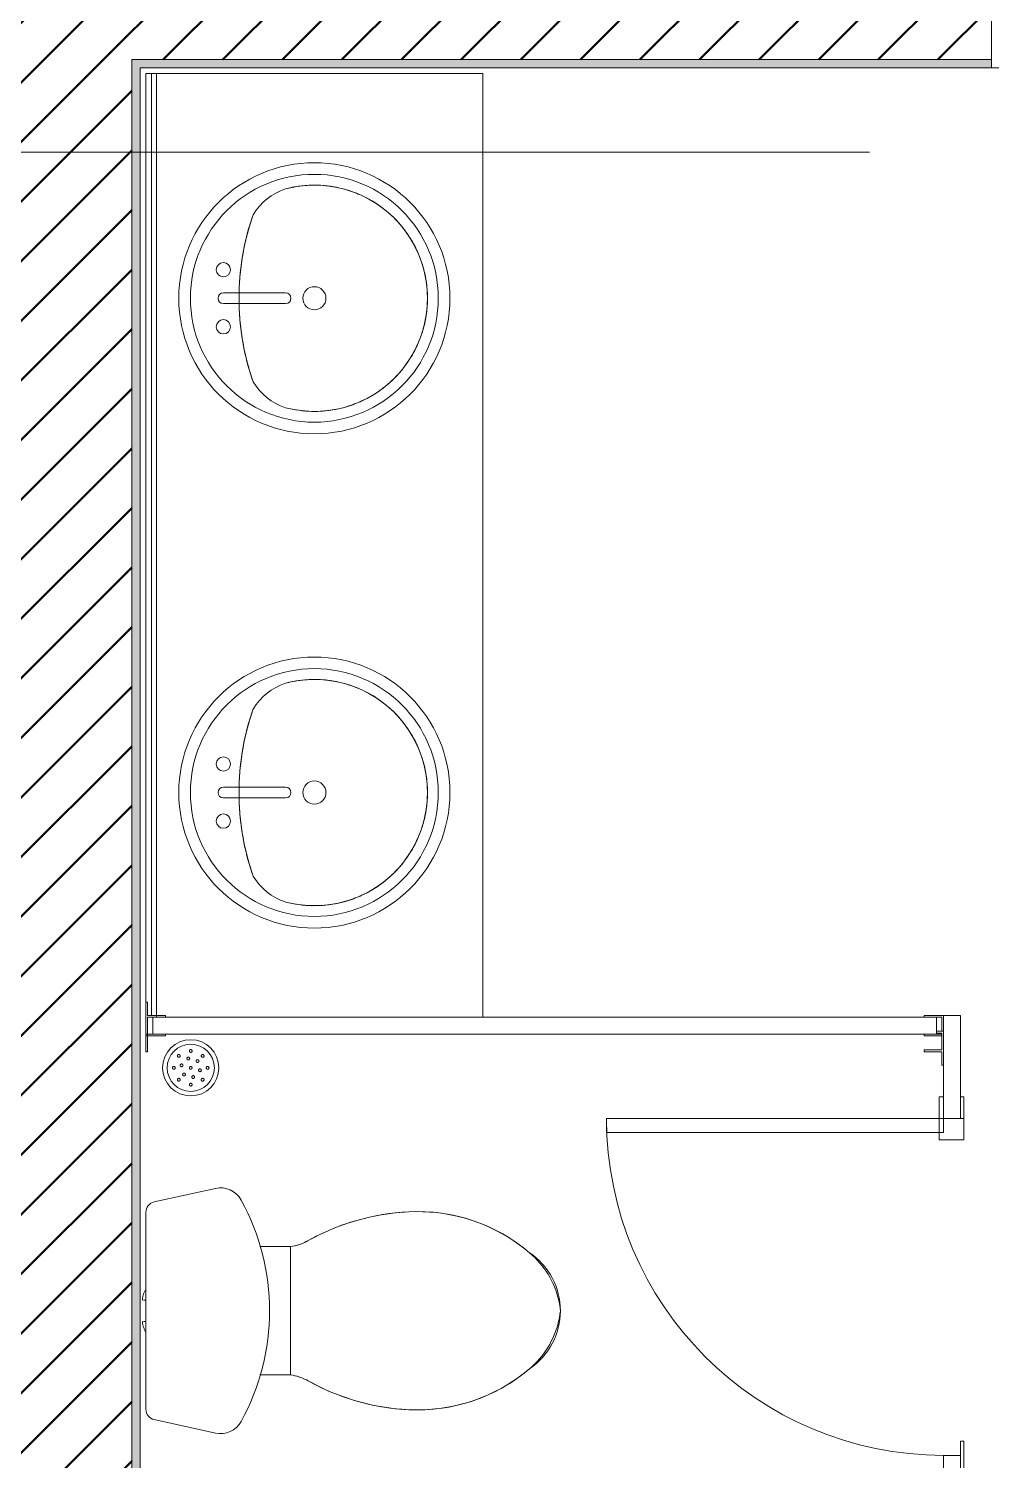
# Model space of a CAD drawing. Header units: millimetres. Extents: x -76261 to 649593, y -304265 to 60256.
# Drawn here: x 29206 to 30920, y -2329 to 220 of the extents above; entities that cross this region are included whole.
import ezdxf

# ---------------------------------------------------------------- set-up
doc = ezdxf.new("R2010")
doc.units = ezdxf.units.MM
doc.header["$LTSCALE"] = 2000
doc.header["$MEASUREMENT"] = 0
doc.linetypes.add('Centre', pattern=[6.9, 4, -0.7, 1.5, -0.7])
doc.layers.get('0').update_dxf_attribs({"linetype": 'CONTINUOUS'})
for name, color, linetype, lineweight in [('A-DOOR', 8, 'CONTINUOUS', 15), ('A-FLOR', 8, 'CONTINUOUS', 15), ('A-GENM', 8, 'CONTINUOUS', 15), ('A-WALL', 8, 'CONTINUOUS', 15), ('A-WALL-PATT', 8, 'CONTINUOUS', 50), ('P-SANR-FIXT', 8, 'CONTINUOUS', 15), ('Q-CASE', 8, 'CONTINUOUS', 15), ('Q-SPCQ', 8, 'CONTINUOUS', 15), ('S-GRID', 14, 'CONTINUOUS', 15)]:
    doc.layers.add(name, color=color, linetype=linetype, lineweight=lineweight)
pattern_1 = [(45, (87192.53, 42001.635), (-53.03301, 53.03301), [])]

# ---------------------------------------------------------------- blocks, each defined once
blk = doc.blocks.new('PD-WC - WC-10350256-1st  FLOOR PLAN')
at = {"layer": 'A-DOOR'}
for p, q in [((-390, 125), (-450, 125)), ((-450, 125), (-450, -125)), ((-390, -80), (-390, 125)), ((450, 125), (390, 125)), ((390, 125), (390, -80)), ((450, -125), (450, 125)), ((-405, -125), (-405, -80)), ((-405, -80), (-390, -80)), ((390, -80), (405, -80)), ((405, -80), (405, -125)), ((-450, -125), (-405, -125)), ((405, -125), (355, -125)), ((405, -125), (450, -125))]:
    blk.add_line(p, q, dxfattribs=at)
at = {"layer": 'A-GENM'}
for p, q in [((365, -125), (405, -125)), ((365, -125), (365, -935)), ((405, -125), (405, -935))]:
    blk.add_line(p, q, dxfattribs=at)
blk.add_arc((405, -125), 810, 180, 270, dxfattribs=at)
blk = doc.blocks.new('Counter Top w Sinks-AD - 600mm x 2400mm Long-10674331-1st  FLOOR PLAN')
at = {"layer": 'Q-CASE'}
for p, q in [((436.1, 605), (-1243.9, 605)), ((-1243.9, 605), (-1243.9, 24)), ((436.1, 24), (-1243.9, 24)), ((432.9, 24), (-1243.9, 24)), ((-1243.9, 24), (-1243.9, 15)), ((-1243.9, 15), (-1243.9, 5)), ((432.9, 15), (-1243.9, 15)), ((-1243.9, 5), (436.1, 5)), ((-1243.9, 5), (409, 5))]:
    blk.add_line(p, q, dxfattribs=at)
blk = doc.blocks.new('Sink - Vanity - Round - Basin-3333014-1st  FLOOR PLAN')
at = {"layer": 'P-SANR-FIXT'}
for p, q in [((87.1, 247.1), (87.1, 136.3)), ((106.2, 247.1), (106.2, 136.3))]:
    blk.add_line(p, q, dxfattribs=at)
for centre, radius, start, end in [((96.7, 85.2), 241.3, 360, 180), ((96.7, 85.2), 241.3, 90, 270), ((96.7, 85.2), 241.3, 270, 90), ((96.7, 85.2), 220.6, 90, 270), ((96.7, 85.2), 220.6, 270, 90), ((45.9, 247.1), 12.7, 360, 180), ((96.7, 247.1), 9.52, 360, 180), ((147.5, 247.1), 12.7, 360, 180), ((45.9, 247.1), 12.7, 180, 360), ((147.5, 247.1), 12.7, 180, 0), ((96.7, -233), 452.3, 90, 109.2086), ((96.7, -233), 452.3, 91.2067, 109.2086), ((96.7, -233), 452.3, 102.0955, 109.2086), ((96.7, -233), 452.3, 94.941, 99.8168), ((96.7, -233), 452.3, 87.6965, 92.3035), ((96.7, -233), 452.3, 70.7914, 90), ((96.7, -233), 452.3, 70.7914, 88.7933), ((96.7, -233), 452.3, 80.1832, 85.059), ((96.7, -233), 452.3, 70.7914, 77.9045), ((1.4, 104.3), 104.5, 120.7927, 162.1904), ((1.4, 104.3), 104.5, 120.7927, 162.1904), ((191.9, 104.3), 104.5, 17.8096, 59.2073), ((191.9, 104.3), 104.5, 17.8096, 59.2073), ((96.7, 85.2), 201.4, 165.3071, 14.6929), ((96.7, 85.2), 201.4, 165.3071, 270), ((96.7, 85.2), 201.4, 165.3071, 178.8413), ((96.7, 136.3), 9.52, 180, 360), ((96.7, 85.2), 201.4, 270, 14.6929), ((96.7, 85.2), 201.4, 1.1587, 14.6929), ((96.7, 85.2), 20.6, 360, 180), ((96.7, 85.2), 241.3, 180, 360), ((96.7, 85.2), 20.6, 180, 360), ((96.7, 85.2), 201.4, 183.3402, 192.3785), ((96.7, 85.2), 201.4, 347.6215, 356.6598), ((96.7, 85.2), 201.4, 197.7666, 205.9191), ((96.7, 85.2), 201.4, 334.0809, 342.2334), ((96.7, 85.2), 201.4, 211.6777, 219.4638), ((96.7, 85.2), 201.4, 320.5362, 328.3223), ((96.7, 85.2), 201.4, 225.4168, 233.0136), ((96.7, 85.2), 201.4, 306.9864, 314.5832), ((96.7, 85.2), 201.4, 239.0777, 246.5698), ((96.7, 85.2), 201.4, 293.4302, 300.9223), ((96.7, 85.2), 201.4, 252.6962, 260.1345), ((96.7, 85.2), 201.4, 266.2892, 273.7108), ((96.7, 85.2), 201.4, 279.8655, 287.3038)]:
    blk.add_arc(centre, radius, start, end, dxfattribs=at)
blk = doc.blocks.new('Sink - Vanity - Round - Basin-V7-1st  FLOOR PLAN')
at = {"layer": 'P-SANR-FIXT'}
for p, q in [((87.1, 247.1), (87.1, 136.3)), ((106.2, 247.1), (106.2, 136.3))]:
    blk.add_line(p, q, dxfattribs=at)
for centre, radius, start, end in [((96.7, 85.2), 241.3, 360, 180), ((96.7, 85.2), 241.3, 90, 270), ((96.7, 85.2), 241.3, 270, 90), ((96.7, 85.2), 220.6, 90, 270), ((96.7, 85.2), 220.6, 270, 90), ((45.9, 247.1), 12.7, 360, 180), ((96.7, 247.1), 9.52, 360, 180), ((147.5, 247.1), 12.7, 360, 180), ((45.9, 247.1), 12.7, 180, 360), ((147.5, 247.1), 12.7, 180, 0), ((96.7, -233), 452.3, 90, 109.2086), ((96.7, -233), 452.3, 91.2067, 109.2086), ((96.7, -233), 452.3, 102.0955, 109.2086), ((96.7, -233), 452.3, 94.941, 99.8168), ((96.7, -233), 452.3, 87.6965, 92.3035), ((96.7, -233), 452.3, 70.7914, 90), ((96.7, -233), 452.3, 70.7914, 88.7933), ((96.7, -233), 452.3, 80.1832, 85.059), ((96.7, -233), 452.3, 70.7914, 77.9045), ((1.4, 104.3), 104.5, 120.7927, 162.1904), ((1.4, 104.3), 104.5, 120.7927, 162.1904), ((191.9, 104.3), 104.5, 17.8096, 59.2073), ((191.9, 104.3), 104.5, 17.8096, 59.2073), ((96.7, 85.2), 201.4, 165.3071, 14.6929), ((96.7, 85.2), 201.4, 165.3071, 270), ((96.7, 85.2), 201.4, 165.3071, 178.8413), ((96.7, 136.3), 9.52, 180, 360), ((96.7, 85.2), 201.4, 270, 14.6929), ((96.7, 85.2), 201.4, 1.1587, 14.6929), ((96.7, 85.2), 20.6, 360, 180), ((96.7, 85.2), 241.3, 180, 360), ((96.7, 85.2), 20.6, 180, 360), ((96.7, 85.2), 201.4, 183.3402, 192.3785), ((96.7, 85.2), 201.4, 347.6215, 356.6598), ((96.7, 85.2), 201.4, 197.7666, 205.9191), ((96.7, 85.2), 201.4, 334.0809, 342.2334), ((96.7, 85.2), 201.4, 211.6777, 219.4638), ((96.7, 85.2), 201.4, 320.5362, 328.3223), ((96.7, 85.2), 201.4, 225.4168, 233.0136), ((96.7, 85.2), 201.4, 306.9864, 314.5832), ((96.7, 85.2), 201.4, 239.0777, 246.5698), ((96.7, 85.2), 201.4, 293.4302, 300.9223), ((96.7, 85.2), 201.4, 252.6962, 260.1345), ((96.7, 85.2), 201.4, 266.2892, 273.7108), ((96.7, 85.2), 201.4, 279.9902, 287.3038)]:
    blk.add_arc(centre, radius, start, end, dxfattribs=at)
blk = doc.blocks.new('Toilet-Partition_AmericanSanitary_Floor-Stile - BUONG WC 1050-10674429-1st  FLOOR PLAN')
at = {"layer": 'Q-SPCQ'}
for p, q in [((202.7, -679.7), (142.3, -679.7)), ((142.3, -679.7), (142.3, -682.8)), ((142.3, -682.8), (166.3, -682.8)), ((166.3, -682.8), (166.3, -714.5)), ((199.5, -679.7), (169.5, -679.7)), ((169.5, -692.4), (169.5, -682.9)), ((169.5, -682.9), (199.5, -682.9)), ((231.2, -679.7), (199.5, -679.7)), ((199.5, -679.7), (199.5, -682.9)), ((199.5, -682.9), (231.2, -682.9)), ((199.5, -682.9), (199.5, -692.4)), ((202.7, -714.5), (202.7, -679.7)), ((231.2, -682.9), (231.2, -679.7)), ((1122.7, -679.7), (1122.7, -682.9)), ((1154.5, -679.7), (1122.7, -679.7)), ((1122.7, -682.9), (1154.5, -682.9)), ((1211.6, -679.7), (1151.3, -679.7)), ((1151.3, -679.7), (1151.3, -714.5)), ((1154.5, -682.9), (1154.5, -679.7)), ((1154.5, -682.9), (1184.5, -682.9)), ((1154.5, -692.4), (1154.5, -682.9)), ((1184.5, -682.9), (1184.5, -692.4)), ((1187.7, -714.5), (1187.7, -682.8)), ((1187.7, -682.8), (1211.6, -682.8)), ((1211.6, -682.8), (1211.6, -679.7)), ((199.5, -692.4), (169.5, -692.4)), ((169.5, -692.4), (169.5, -2087)), ((199.5, -2087), (199.5, -692.4)), ((1184.5, -692.4), (1154.5, -692.4)), ((1154.5, -692.4), (1154.5, -2087)), ((1184.5, -2087), (1184.5, -692.4)), ((166.3, -714.5), (169.5, -714.5)), ((199.5, -714.5), (202.7, -714.5)), ((1151.3, -714.5), (1154.5, -714.5)), ((1184.5, -714.5), (1187.7, -714.5)), ((979.1, -1499.7), (979.1, -2099.7)), ((1004.5, -1499.7), (979.1, -1499.7)), ((1004.5, -2099.7), (1004.5, -1499.7)), ((169.5, -2064.9), (166.3, -2064.9)), ((166.3, -2064.9), (166.3, -2099.7)), ((169.5, -2096.5), (169.5, -2087)), ((169.5, -2087), (199.5, -2087)), ((202.7, -2064.9), (199.5, -2064.9)), ((199.5, -2087), (199.5, -2096.5)), ((202.7, -2096.6), (202.7, -2064.9)), ((1126.4, -2064.9), (1123.2, -2064.9)), ((1123.2, -2064.9), (1123.2, -2096.6)), ((1126.4, -2096.5), (1126.4, -2064.9)), ((1154.5, -2064.9), (1151.3, -2064.9)), ((1151.3, -2064.9), (1151.3, -2096.5)), ((1154.5, -2096.5), (1154.5, -2087)), ((1154.5, -2087), (1184.5, -2087)), ((1156.4, -2087), (1156.4, -2096.5)), ((1159.6, -2099.7), (1159.6, -2087)), ((1187.7, -2064.9), (1184.5, -2064.9)), ((1184.5, -2087), (1184.5, -2096.5)), ((1187.7, -2099.7), (1187.7, -2064.9)), ((404.5, -2099.7), (166.3, -2099.7)), ((166.3, -2099.7), (166.3, -2129.7)), ((199.5, -2096.5), (169.5, -2096.5)), ((226.6, -2096.6), (202.7, -2096.6)), ((226.6, -2099.7), (226.6, -2096.6)), ((404.5, -2129.7), (404.5, -2099.7)), ((966.4, -2091.6), (1004.5, -2091.6)), ((966.4, -2136), (966.4, -2091.6)), ((979.1, -2099.7), (1004.5, -2099.7)), ((1004.5, -2091.6), (1042.6, -2091.6)), ((1004.5, -2099.7), (1004.5, -2091.6)), ((1187.7, -2099.7), (1004.5, -2099.7)), ((1004.5, -2099.7), (1004.5, -2129.7)), ((1042.6, -2091.6), (1042.6, -2099.7)), ((1123.2, -2096.6), (1099.3, -2096.6)), ((1099.3, -2096.6), (1099.3, -2099.7)), ((1156.4, -2096.5), (1126.4, -2096.5)), ((1184.5, -2096.5), (1159.6, -2096.5)), ((1187.7, -2129.7), (1187.7, -2099.7)), ((166.3, -2129.7), (404.5, -2129.7)), ((366.4, -2129.7), (366.4, -2136)), ((429.9, -2136), (366.4, -2136)), ((404.5, -2129.7), (429.9, -2129.7)), ((429.9, -2136), (429.9, -2129.7)), ((1004.5, -2136), (966.4, -2136)), ((1004.5, -2129.7), (1187.7, -2129.7)), ((1004.5, -2136), (1004.5, -2129.7)), ((1042.6, -2136), (1004.5, -2136)), ((1042.6, -2129.7), (1042.6, -2136))]:
    blk.add_line(p, q, dxfattribs=at)
blk.add_arc((1004.5, -2099.7), 600, 90, 180, dxfattribs=at)
blk = doc.blocks.new('1CAE855D - 1CAE855D-8040914-1st  FLOOR PLAN')
at = {"layer": 'P-SANR-FIXT'}
for p, q in [((-193.8, -45.3), (-217.8, -154.2)), ((0, -30.3), (-175.2, -30.3)), ((-19.1, -26.1), (-19.1, -29)), ((175.2, -30.3), (0, -30.3)), ((19, -26.1), (19, -29)), ((217.8, -154.2), (193.8, -45.3)), ((-114.3, -233.1), (-114.3, -288.1)), ((114.3, -288.1), (114.3, -233.1)), ((114.2, -287.6), (-114.2, -287.6))]:
    blk.add_line(p, q, dxfattribs=at)
at = {"layer": 'P-SANR-FIXT', "flags": 128}
for points in [[(-37.3, -30.2), (-36.2, -29.4), (-35.1, -28.8), (-34, -28.2), (-32.9, -27.6), (-31.7, -27.1), (-30.6, -26.6), (-29.4, -26.1), (-28.2, -25.7), (-26.9, -25.4), (-25.7, -25.1), (-24.4, -24.9), (-23.2, -24.7), (-21.9, -24.5), (-20.7, -24.5), (-19.4, -24.4), (-19.1, -24.4)], [(19, -24.4), (20.3, -24.4), (21.6, -24.5), (22.9, -24.6), (24.1, -24.8), (25.4, -25), (26.6, -25.3), (27.8, -25.6), (29, -26), (30.2, -26.4), (31.4, -26.9), (32.6, -27.4), (33.7, -28), (34.8, -28.6), (35.9, -29.3), (37, -30)], [(-124.9, -319.3), (-123.1, -316.1), (-121.6, -312.8), (-120.1, -309.5), (-118.8, -306.1), (-117.6, -302.6), (-116.6, -299.1), (-115.7, -295.6), (-114.9, -292), (-114.3, -288.4), (-114.3, -288.2)], [(114.3, -288.2), (114.9, -291.8), (115.6, -295.4), (116.5, -298.9), (117.5, -302.4), (118.7, -305.9), (120, -309.3), (121.5, -312.6), (123, -315.9), (124.8, -319.1), (124.9, -319.3)], [(-176.2, -498.4), (-175.1, -482.1), (-173.3, -465.8), (-170.8, -449.6), (-167.8, -433.6), (-164, -417.6), (-159.7, -401.8), (-154.7, -386.3), (-149.1, -370.9), (-142.9, -355.7), (-136, -340.9), (-128.6, -326.3), (-124.9, -319.3)], [(124.9, -319.3), (132.5, -333.8), (139.6, -348.5), (146.2, -363.5), (152.1, -378.8), (157.3, -394.3), (162, -410), (166, -425.9), (169.4, -441.9), (172.2, -458), (174.3, -474.2), (175.7, -490.5), (176.2, -498.4)], [(-103.3, -713.4), (-111.1, -703.8), (-118.5, -694), (-125.5, -683.8), (-132.1, -673.4), (-138.3, -662.7), (-144, -651.7), (-149.3, -640.6), (-154.2, -629.2), (-158.6, -617.7), (-162.5, -606), (-165.9, -594.1), (-168.9, -582.1), (-171.4, -570), (-173.4, -557.9), (-174.9, -545.6), (-176, -533.3), (-176.5, -521), (-176.6, -508.6), (-176.2, -498.4)], [(176.2, -498.4), (176.6, -510.8), (176.4, -523.1), (175.8, -535.4), (174.7, -547.7), (173.1, -560), (171, -572.1), (168.4, -584.2), (165.4, -596.2), (161.8, -608), (157.8, -619.7), (153.4, -631.2), (148.4, -642.5), (143.1, -653.6), (137.2, -664.5), (131, -675.2), (124.3, -685.6), (117.3, -695.7), (109.8, -705.5), (103.3, -713.4)], [(-2.4, -768), (-6.3, -767.5), (-12.5, -766.5), (-18.7, -765.1), (-24.8, -763.6), (-30.9, -761.8), (-36.9, -759.7), (-42.8, -757.4), (-48.6, -754.9), (-54.3, -752.1), (-59.9, -749.2), (-65.3, -746), (-70.7, -742.5), (-75.9, -738.9), (-80.9, -735.1), (-85.8, -731.1), (-90.5, -726.8), (-95, -722.4), (-99.4, -717.8), (-103.3, -713.4)], [(103.3, -713.4), (99.1, -718.2), (94.7, -722.7), (90.2, -727.1), (85.5, -731.3), (80.6, -735.4), (75.5, -739.2), (70.3, -742.8), (65, -746.2), (59.5, -749.4), (53.9, -752.3), (48.2, -755.1), (42.4, -757.6), (36.5, -759.9), (30.5, -761.9), (24.4, -763.7), (18.3, -765.2), (12.1, -766.5), (5.9, -767.6), (2.3, -768)]]:
    blk.add_lwpolyline(points, dxfattribs=at)
at = {"layer": 'P-SANR-FIXT'}
for centre, radius, start, end in [((-175.2, -49.4), 19, 90, 167.557), ((175.2, -49.4), 19, 12.443, 90), ((-176.8, -163.3), 42, 167.557, 241.2115), ((176.8, -163.3), 42, 298.7885, 12.443), ((0, 158.5), 409.2, 241.2115, 298.7885), ((-204.5, -274.9), 91.3, 330.8422, 351.9637), ((204.5, -274.9), 91.3, 188.0363, 209.1578), ((232.5, -518.7), 409.2, 150.8422, 177.1578), ((-232.5, -518.7), 409.2, 2.8422, 29.1578), ((132.1, -513.7), 308.7, 177.1578, 220.3052), ((-132.1, -513.7), 308.7, 319.6948, 2.8422), ((0, -643.7), 124.6, 214, 326)]:
    blk.add_arc(centre, radius, start, end, dxfattribs=at)
blk = doc.blocks.new('floor_trap_floor_base_12973 - floor_trap_floor_base_12973-V18-1st  FLOOR PLAN')
at = {"layer": 'A-GENM'}
for radius, start, end in [(50, 360, 180), (42, 0, 180), (50, 180, 360), (42, 180, 0), (2.5, 0, 180), (2.5, 30, 180), (2.5, 180, 0), (2.5, 210, 0), (2.5, 0, 15), (2.5, 180, 195)]:
    blk.add_arc((0, 0), radius, start, end, dxfattribs=at)
for points, knots in [([(2.5, 30), (2.5, 30.3), (2.4, 30.7), (2.2, 31.2), (2, 31.5), (1.8, 31.7), (1.7, 31.9), (1.4, 32.1), (0.9, 32.4), (0, 32.6), (-0.8, 32.4), (-1.4, 32.1), (-1.8, 31.7), (-2.1, 31.4), (-2.4, 30.8), (-2.5, 30.3), (-2.5, 30)], [0, 0, 0, 0, 0.125, 0.1875, 0.21875, 0.25, 0.28125, 0.3125, 0.375, 0.5, 0.625, 0.6875, 0.75, 0.8125, 0.875, 1, 1, 1, 1]), ([(-2.5, 30), (-2.5, 29.7), (-2.4, 29.3), (-2.2, 28.9), (-2.1, 28.6), (-2, 28.4), (-1.8, 28.3), (-1.7, 28.1), (-1.5, 28), (-1.3, 27.9), (-1.1, 27.8), (-0.8, 27.6), (-0.5, 27.5), (0, 27.5), (0.5, 27.5), (0.9, 27.7), (1.2, 27.8), (1.5, 28), (1.7, 28.1), (1.8, 28.3), (2, 28.4), (2.1, 28.6), (2.2, 28.9), (2.4, 29.3), (2.5, 29.7), (2.5, 30)], [0, 0, 0, 0, 0.111111, 0.166667, 0.194444, 0.222222, 0.25, 0.277778, 0.305556, 0.333333, 0.361111, 0.388889, 0.444444, 0.5, 0.555556, 0.611111, 0.666667, 0.694444, 0.722222, 0.75, 0.777778, 0.805556, 0.833333, 0.888889, 1, 1, 1, 1]), ([(2.5, 30), (2.5, 29.7), (2.4, 29.3), (2.2, 28.9), (2.1, 28.6), (2, 28.4), (1.8, 28.3), (1.7, 28.1), (1.5, 28), (1.3, 27.9), (1.1, 27.8), (0.8, 27.6), (0.5, 27.5), (0, 27.5), (-0.5, 27.5), (-0.9, 27.7), (-1.2, 27.8), (-1.5, 28), (-1.7, 28.1), (-1.8, 28.3), (-2, 28.4), (-2.1, 28.6), (-2.2, 28.9), (-2.4, 29.3), (-2.5, 29.7), (-2.5, 30)], [0, 0, 0, 0, 0.111111, 0.166667, 0.194444, 0.222222, 0.25, 0.277778, 0.305556, 0.333333, 0.361111, 0.388889, 0.444444, 0.5, 0.555556, 0.611111, 0.666667, 0.694444, 0.722222, 0.75, 0.777778, 0.805556, 0.833333, 0.888889, 1, 1, 1, 1]), ([(-32.5, 0), (-32.5, -0.2), (-32.5, -0.6), (-32.3, -1.1), (-32.1, -1.4), (-31.9, -1.6), (-31.7, -1.8), (-31.5, -2), (-31.2, -2.2), (-31, -2.3), (-30.6, -2.4), (-30.3, -2.5), (-30, -2.5)], [0, 0, 0, 0, 0.142857, 0.285714, 0.357143, 0.428571, 0.5, 0.571429, 0.678571, 0.732143, 0.785714, 1, 1, 1, 1]), ([(-27.5, 0), (-27.5, 0.2), (-27.5, 0.6), (-27.8, 1.1), (-28, 1.5), (-28.3, 1.8), (-28.5, 2), (-28.8, 2.2), (-29, 2.3), (-29.4, 2.4), (-29.7, 2.5), (-30, 2.5)], [0, 0, 0, 0, 0.142857, 0.285714, 0.428571, 0.5, 0.571429, 0.678571, 0.732143, 0.785714, 1, 1, 1, 1]), ([(-19.4, 23), (-19.7, 23.2), (-20, 23.5), (-20.5, 23.6), (-20.9, 23.7), (-21.1, 23.7), (-21.3, 23.7), (-21.7, 23.7), (-22.3, 23.5), (-23, 23.1), (-23.5, 22.3), (-23.7, 21.7), (-23.7, 21.2), (-23.7, 20.7), (-23.5, 20.1), (-23.2, 19.7), (-23, 19.4)], [0, 0, 0, 0, 0.125, 0.1875, 0.21875, 0.25, 0.28125, 0.3125, 0.375, 0.5, 0.625, 0.6875, 0.75, 0.8125, 0.875, 1, 1, 1, 1]), ([(-23, 19.4), (-22.8, 19.3), (-22.4, 19), (-22, 18.8), (-21.7, 18.8), (-21.5, 18.7), (-21.3, 18.7), (-21.1, 18.7), (-20.8, 18.7), (-20.6, 18.8), (-20.4, 18.8), (-20.1, 19), (-19.8, 19.1), (-19.4, 19.4), (-19.1, 19.8), (-18.9, 20.2), (-18.8, 20.6), (-18.7, 20.8), (-18.7, 21.1), (-18.7, 21.3), (-18.7, 21.5), (-18.8, 21.7), (-18.8, 22), (-19, 22.4), (-19.3, 22.8), (-19.4, 23)], [0, 0, 0, 0, 0.111111, 0.166667, 0.194444, 0.222222, 0.25, 0.277778, 0.305556, 0.333333, 0.361111, 0.388889, 0.444444, 0.5, 0.555556, 0.611111, 0.666667, 0.694444, 0.722222, 0.75, 0.777778, 0.805556, 0.833333, 0.888889, 1, 1, 1, 1]), ([(-19.4, 23), (-19.3, 22.8), (-19, 22.4), (-18.8, 22), (-18.8, 21.7), (-18.7, 21.5), (-18.7, 21.3), (-18.7, 21.1), (-18.7, 20.8), (-18.8, 20.6), (-18.8, 20.4), (-19, 20.1), (-19.1, 19.8), (-19.4, 19.4), (-19.8, 19.1), (-20.2, 18.9), (-20.6, 18.8), (-20.8, 18.7), (-21.1, 18.7), (-21.3, 18.7), (-21.4, 18.7), (-21.5, 18.7)], [0, 0, 0, 0, 0.1111111, 0.1666667, 0.1944444, 0.2222222, 0.25, 0.2777778, 0.3055556, 0.3333333, 0.3611111, 0.3888889, 0.4444444, 0.5, 0.5555556, 0.6111111, 0.6666667, 0.6944444, 0.7222222, 0.75, 0.7777778, 0.7777778, 0.7777778, 0.7777778]), ([(-17.6, 6.6), (-17.9, 6.4), (-18.3, 6.1), (-18.6, 5.5), (-18.8, 5), (-18.9, 4.5), (-18.9, 4), (-18.8, 3.6), (-18.6, 3.3), (-18.5, 3.1), (-18.4, 2.9), (-18.2, 2.7), (-17.9, 2.4), (-17.5, 2.1), (-17, 2), (-16.5, 1.9), (-15.9, 1.9), (-15.4, 2.1), (-15.1, 2.2)], [0, 0, 0, 0, 0.125, 0.1875, 0.25, 0.3125, 0.375, 0.4375, 0.46875, 0.5, 0.53125, 0.5625, 0.625, 0.6875, 0.75, 0.8125, 0.875, 1, 1, 1, 1]), ([(-15.1, 2.2), (-14.9, 2.4), (-14.4, 2.8), (-14, 3.5), (-13.8, 4.4), (-14, 5.2), (-14.2, 5.7), (-14.5, 6), (-14.8, 6.3), (-15.2, 6.6), (-15.5, 6.8), (-16, 6.9), (-16.4, 6.9), (-17, 6.8), (-17.4, 6.7), (-17.6, 6.6)], [0, 0, 0, 0, 0.111111, 0.222222, 0.333333, 0.444444, 0.5, 0.555556, 0.611111, 0.666667, 0.722222, 0.777778, 0.833333, 0.888889, 1, 1, 1, 1]), ([(-15.1, 2.2), (-15.4, 2.1), (-15.9, 1.9), (-16.5, 1.9), (-16.9, 1.9), (-17, 2)], [0, 0, 0, 0, 0.125, 0.1875, 0.2499158, 0.2499158, 0.2499158, 0.2499158]), ([(-14.5, 6), (-14.4, 5.9), (-14.2, 5.7), (-14, 5.2), (-13.8, 4.4), (-14, 3.5), (-14.4, 2.8), (-14.9, 2.4), (-15.1, 2.2)], [0.4444444, 0.4444444, 0.4444444, 0.4444444, 0.5, 0.5555556, 0.6666667, 0.7777778, 0.8888889, 1, 1, 1, 1]), ([(-3.1, 18.5), (-3.4, 18.7), (-3.9, 18.9), (-4.5, 18.9), (-5, 18.8), (-5.5, 18.6), (-5.9, 18.4), (-6.2, 18.1), (-6.4, 17.8), (-6.6, 17.6), (-6.7, 17.4), (-6.8, 17.1), (-6.9, 16.7), (-6.9, 16.2), (-6.8, 15.7), (-6.6, 15.3), (-6.3, 14.7), (-5.9, 14.4), (-5.6, 14.2)], [0, 0, 0, 0, 0.125, 0.1875, 0.25, 0.3125, 0.375, 0.4375, 0.46875, 0.5, 0.53125, 0.5625, 0.625, 0.6875, 0.75, 0.8125, 0.875, 1, 1, 1, 1]), ([(-5.6, 14.2), (-5.9, 14.4), (-6.3, 14.7), (-6.6, 15.3), (-6.8, 15.6), (-6.8, 15.7)], [0, 0, 0, 0, 0.125, 0.1875, 0.25, 0.25, 0.25, 0.25]), ([(-5.6, 14.2), (-5.4, 14.1), (-4.8, 13.9), (-3.9, 13.9), (-3.1, 14.2), (-2.5, 14.7), (-2.2, 15.2), (-2, 15.6), (-1.9, 16), (-1.9, 16.4), (-1.9, 16.8), (-2, 17.3), (-2.2, 17.6), (-2.5, 18.1), (-2.9, 18.4), (-3.1, 18.5)], [0, 0, 0, 0, 0.111111, 0.222222, 0.333333, 0.444444, 0.5, 0.555556, 0.611111, 0.666667, 0.722222, 0.777778, 0.833333, 0.888889, 1, 1, 1, 1]), ([(-3.1, 18.5), (-2.9, 18.4), (-2.5, 18.1), (-2.2, 17.6), (-2, 17.3), (-1.9, 16.8), (-1.9, 16.4), (-1.9, 16), (-2, 15.6), (-2.2, 15.2), (-2.5, 14.7), (-3.1, 14.2), (-3.9, 13.9), (-4.8, 13.9), (-5.4, 14.1), (-5.6, 14.2)], [0, 0, 0, 0, 0.111111, 0.166667, 0.222222, 0.277778, 0.333333, 0.388889, 0.444444, 0.5, 0.555556, 0.666667, 0.777778, 0.888889, 1, 1, 1, 1]), ([(14.5, 12), (14.5, 12.3), (14.4, 12.8), (14.1, 13.4), (13.8, 13.8), (13.4, 14.1), (12.9, 14.3), (12.5, 14.4), (12.2, 14.5), (12, 14.5), (11.7, 14.5), (11.4, 14.4), (11, 14.3), (10.6, 14.1), (10.2, 13.8), (9.9, 13.4), (9.6, 12.8), (9.5, 12.3), (9.5, 12)], [0, 0, 0, 0, 0.125, 0.1875, 0.25, 0.3125, 0.375, 0.4375, 0.46875, 0.5, 0.53125, 0.5625, 0.625, 0.6875, 0.75, 0.8125, 0.875, 1, 1, 1, 1]), ([(9.5, 12), (9.5, 12.3), (9.6, 12.8), (9.9, 13.4), (10.1, 13.6), (10.2, 13.7)], [0, 0, 0, 0, 0.125, 0.1875, 0.2499337, 0.2499337, 0.2499337, 0.2499337]), ([(9.5, 12), (9.5, 11.7), (9.6, 11.1), (10, 10.3), (10.7, 9.8), (11.4, 9.5), (12, 9.5), (12.5, 9.5), (12.9, 9.6), (13.3, 9.8), (13.6, 10.1), (13.9, 10.4), (14.2, 10.7), (14.4, 11.3), (14.5, 11.7), (14.5, 12)], [0, 0, 0, 0, 0.111111, 0.222222, 0.333333, 0.444444, 0.5, 0.555556, 0.611111, 0.666667, 0.722222, 0.777778, 0.833333, 0.888889, 1, 1, 1, 1]), ([(12.5, 9.5), (12.3, 9.5), (12, 9.5), (11.4, 9.5), (10.7, 9.8), (10, 10.3), (9.6, 11.1), (9.5, 11.7), (9.5, 12)], [0.4444444, 0.4444444, 0.4444444, 0.4444444, 0.5, 0.5555556, 0.6666667, 0.7777778, 0.8888889, 1, 1, 1, 1]), ([(10.2, 13.7), (10.3, 13.9), (10.6, 14.1), (11, 14.3), (11.4, 14.4), (11.7, 14.5), (11.9, 14.5), (12, 14.5)], [0.25, 0.25, 0.25, 0.25, 0.3125, 0.375, 0.4375, 0.46875, 0.499809, 0.499809, 0.499809, 0.499809]), ([(19.4, 23), (19.3, 22.8), (19, 22.4), (18.8, 22), (18.8, 21.7), (18.7, 21.5), (18.7, 21.3), (18.7, 21.1), (18.7, 20.8), (18.8, 20.6), (18.8, 20.4), (19, 20.1), (19.1, 19.8), (19.4, 19.4), (19.8, 19.1), (20.2, 18.9), (20.6, 18.8), (20.8, 18.7), (21.1, 18.7), (21.3, 18.7), (21.5, 18.7), (21.7, 18.8), (22, 18.8), (22.4, 19), (22.8, 19.3), (23, 19.4)], [0, 0, 0, 0, 0.111111, 0.166667, 0.194444, 0.222222, 0.25, 0.277778, 0.305556, 0.333333, 0.361111, 0.388889, 0.444444, 0.5, 0.555556, 0.611111, 0.666667, 0.694444, 0.722222, 0.75, 0.777778, 0.805556, 0.833333, 0.888889, 1, 1, 1, 1]), ([(21.5, 18.7), (21.4, 18.7), (21.3, 18.7), (21.1, 18.7), (20.8, 18.7), (20.6, 18.8), (20.4, 18.8), (20.1, 19), (19.8, 19.1), (19.4, 19.4), (19.1, 19.8), (18.9, 20.2), (18.8, 20.6), (18.7, 20.8), (18.7, 21.1), (18.7, 21.3), (18.7, 21.4), (18.7, 21.5)], [0.2222222, 0.2222222, 0.2222222, 0.2222222, 0.25, 0.2777778, 0.3055556, 0.3333333, 0.3611111, 0.3888889, 0.4444444, 0.5, 0.5555556, 0.6111111, 0.6666667, 0.6944444, 0.7222222, 0.75, 0.7777778, 0.7777778, 0.7777778, 0.7777778]), ([(23, 19.4), (23.2, 19.7), (23.5, 20), (23.6, 20.5), (23.7, 20.9), (23.7, 21.1), (23.7, 21.3), (23.7, 21.7), (23.5, 22.3), (23.1, 23), (22.3, 23.5), (21.7, 23.7), (21.2, 23.7), (20.7, 23.7), (20.1, 23.5), (19.7, 23.2), (19.4, 23)], [0, 0, 0, 0, 0.125, 0.1875, 0.21875, 0.25, 0.28125, 0.3125, 0.375, 0.5, 0.625, 0.6875, 0.75, 0.8125, 0.875, 1, 1, 1, 1]), ([(27.5, 0), (27.5, -0.2), (27.5, -0.6), (27.8, -1.1), (28, -1.5), (28.3, -1.8), (28.5, -2), (28.8, -2.2), (29, -2.3), (29.4, -2.4), (29.7, -2.5), (30, -2.5)], [0, 0, 0, 0, 0.142857, 0.285714, 0.428571, 0.5, 0.571429, 0.678571, 0.732143, 0.785714, 1, 1, 1, 1]), ([(32.5, 0), (32.5, 0.2), (32.5, 0.6), (32.3, 1.1), (32.1, 1.4), (31.9, 1.6), (31.7, 1.8), (31.5, 2), (31.2, 2.2), (31, 2.3), (30.6, 2.4), (30.3, 2.5), (30, 2.5)], [0, 0, 0, 0, 0.142857, 0.285714, 0.357143, 0.428571, 0.5, 0.571429, 0.678571, 0.732143, 0.785714, 1, 1, 1, 1]), ([(30.5, 2.4), (30.7, 2.4), (31, 2.3), (31.3, 2.2), (31.4, 2.1), (31.5, 2)], [0.1428571, 0.1428571, 0.1428571, 0.1428571, 0.2857143, 0.3571429, 0.4285714, 0.4285714, 0.4285714, 0.4285714]), ([(-30.5, -2.4), (-30.7, -2.4), (-31, -2.3), (-31.3, -2.2), (-31.4, -2.1), (-31.5, -2)], [0.1428571, 0.1428571, 0.1428571, 0.1428571, 0.2857143, 0.3571429, 0.4285714, 0.4285714, 0.4285714, 0.4285714]), ([(-23, -19.4), (-23.2, -19.7), (-23.5, -20), (-23.6, -20.5), (-23.7, -20.9), (-23.7, -21.1), (-23.7, -21.3), (-23.7, -21.7), (-23.5, -22.3), (-23.1, -23), (-22.3, -23.5), (-21.7, -23.7), (-21.2, -23.7), (-20.7, -23.7), (-20.1, -23.5), (-19.7, -23.2), (-19.4, -23)], [0, 0, 0, 0, 0.125, 0.1875, 0.21875, 0.25, 0.28125, 0.3125, 0.375, 0.5, 0.625, 0.6875, 0.75, 0.8125, 0.875, 1, 1, 1, 1]), ([(-19.4, -23), (-19.3, -22.8), (-19, -22.4), (-18.8, -22), (-18.8, -21.7), (-18.7, -21.5), (-18.7, -21.3), (-18.7, -21.1), (-18.7, -20.8), (-18.8, -20.6), (-18.8, -20.4), (-19, -20.1), (-19.1, -19.8), (-19.4, -19.4), (-19.8, -19.1), (-20.2, -18.9), (-20.6, -18.8), (-20.8, -18.7), (-21.1, -18.7), (-21.3, -18.7), (-21.5, -18.7), (-21.7, -18.8), (-22, -18.8), (-22.4, -19), (-22.8, -19.3), (-23, -19.4)], [0, 0, 0, 0, 0.111111, 0.166667, 0.194444, 0.222222, 0.25, 0.277778, 0.305556, 0.333333, 0.361111, 0.388889, 0.444444, 0.5, 0.555556, 0.611111, 0.666667, 0.694444, 0.722222, 0.75, 0.777778, 0.805556, 0.833333, 0.888889, 1, 1, 1, 1]), ([(-21.5, -18.7), (-21.4, -18.7), (-21.3, -18.7), (-21.1, -18.7), (-20.8, -18.7), (-20.6, -18.8), (-20.4, -18.8), (-20.1, -19), (-19.8, -19.1), (-19.4, -19.4), (-19.1, -19.8), (-18.9, -20.2), (-18.8, -20.6), (-18.7, -20.8), (-18.7, -21.1), (-18.7, -21.3), (-18.7, -21.4), (-18.7, -21.5)], [0.2222222, 0.2222222, 0.2222222, 0.2222222, 0.25, 0.2777778, 0.3055556, 0.3333333, 0.3611111, 0.3888889, 0.4444444, 0.5, 0.5555556, 0.6111111, 0.6666667, 0.6944444, 0.7222222, 0.75, 0.7777778, 0.7777778, 0.7777778, 0.7777778]), ([(-9.5, -12), (-9.5, -11.7), (-9.6, -11.1), (-10, -10.3), (-10.7, -9.8), (-11.4, -9.5), (-12, -9.5), (-12.5, -9.5), (-12.9, -9.6), (-13.3, -9.8), (-13.6, -10.1), (-13.9, -10.4), (-14.2, -10.7), (-14.4, -11.3), (-14.5, -11.7), (-14.5, -12)], [0, 0, 0, 0, 0.111111, 0.222222, 0.333333, 0.444444, 0.5, 0.555556, 0.611111, 0.666667, 0.722222, 0.777778, 0.833333, 0.888889, 1, 1, 1, 1]), ([(-14.5, -12), (-14.5, -12.3), (-14.4, -12.8), (-14.1, -13.4), (-13.8, -13.8), (-13.4, -14.1), (-12.9, -14.3), (-12.5, -14.4), (-12.2, -14.5), (-12, -14.5), (-11.7, -14.5), (-11.4, -14.4), (-11, -14.3), (-10.6, -14.1), (-10.2, -13.8), (-9.9, -13.4), (-9.6, -12.8), (-9.5, -12.3), (-9.5, -12)], [0, 0, 0, 0, 0.125, 0.1875, 0.25, 0.3125, 0.375, 0.4375, 0.46875, 0.5, 0.53125, 0.5625, 0.625, 0.6875, 0.75, 0.8125, 0.875, 1, 1, 1, 1]), ([(-12.5, -9.5), (-12.3, -9.5), (-12, -9.5), (-11.4, -9.5), (-10.7, -9.8), (-10, -10.3), (-9.6, -11.1), (-9.5, -11.7), (-9.5, -12)], [0.4444444, 0.4444444, 0.4444444, 0.4444444, 0.5, 0.5555556, 0.6666667, 0.7777778, 0.8888889, 1, 1, 1, 1]), ([(-10.2, -13.7), (-10.3, -13.9), (-10.6, -14.1), (-11, -14.3), (-11.4, -14.4), (-11.7, -14.5), (-11.9, -14.5), (-12, -14.5)], [0.25, 0.25, 0.25, 0.25, 0.3125, 0.375, 0.4375, 0.46875, 0.499809, 0.499809, 0.499809, 0.499809]), ([(-9.5, -12), (-9.5, -12.3), (-9.6, -12.8), (-9.9, -13.4), (-10.1, -13.6), (-10.2, -13.7)], [0, 0, 0, 0, 0.125, 0.1875, 0.2499337, 0.2499337, 0.2499337, 0.2499337]), ([(5.6, -14.2), (5.4, -14.1), (4.8, -13.9), (3.9, -13.9), (3.1, -14.2), (2.5, -14.7), (2.2, -15.2), (2, -15.6), (1.9, -16), (1.9, -16.4), (1.9, -16.8), (2, -17.3), (2.2, -17.6), (2.5, -18.1), (2.9, -18.4), (3.1, -18.5)], [0, 0, 0, 0, 0.111111, 0.222222, 0.333333, 0.444444, 0.5, 0.555556, 0.611111, 0.666667, 0.722222, 0.777778, 0.833333, 0.888889, 1, 1, 1, 1]), ([(3.1, -18.5), (2.9, -18.4), (2.5, -18.1), (2.2, -17.6), (2, -17.3), (1.9, -16.8), (1.9, -16.4), (1.9, -16), (2, -15.6), (2.2, -15.2), (2.5, -14.7), (3.1, -14.2), (3.9, -13.9), (4.8, -13.9), (5.4, -14.1), (5.6, -14.2)], [0, 0, 0, 0, 0.111111, 0.166667, 0.222222, 0.277778, 0.333333, 0.388889, 0.444444, 0.5, 0.555556, 0.666667, 0.777778, 0.888889, 1, 1, 1, 1]), ([(3.1, -18.5), (3.4, -18.7), (3.9, -18.9), (4.5, -18.9), (5, -18.8), (5.5, -18.6), (5.9, -18.4), (6.2, -18.1), (6.4, -17.8), (6.6, -17.6), (6.7, -17.4), (6.8, -17.1), (6.9, -16.7), (6.9, -16.2), (6.8, -15.7), (6.6, -15.3), (6.3, -14.7), (5.9, -14.4), (5.6, -14.2)], [0, 0, 0, 0, 0.125, 0.1875, 0.25, 0.3125, 0.375, 0.4375, 0.46875, 0.5, 0.53125, 0.5625, 0.625, 0.6875, 0.75, 0.8125, 0.875, 1, 1, 1, 1]), ([(5.6, -14.2), (5.9, -14.4), (6.3, -14.7), (6.6, -15.3), (6.8, -15.6), (6.8, -15.7)], [0, 0, 0, 0, 0.125, 0.1875, 0.25, 0.25, 0.25, 0.25]), ([(15.1, -2.2), (14.9, -2.4), (14.4, -2.8), (14, -3.5), (13.8, -4.4), (14, -5.2), (14.2, -5.7), (14.5, -6), (14.8, -6.3), (15.2, -6.6), (15.5, -6.8), (16, -6.9), (16.4, -6.9), (17, -6.8), (17.4, -6.7), (17.6, -6.6)], [0, 0, 0, 0, 0.111111, 0.222222, 0.333333, 0.444444, 0.5, 0.555556, 0.611111, 0.666667, 0.722222, 0.777778, 0.833333, 0.888889, 1, 1, 1, 1]), ([(14.5, -6), (14.4, -5.9), (14.2, -5.7), (14, -5.2), (13.8, -4.4), (14, -3.5), (14.4, -2.8), (14.9, -2.4), (15.1, -2.2)], [0.4444444, 0.4444444, 0.4444444, 0.4444444, 0.5, 0.5555556, 0.6666667, 0.7777778, 0.8888889, 1, 1, 1, 1]), ([(17.6, -6.6), (17.9, -6.4), (18.3, -6.1), (18.6, -5.5), (18.8, -5), (18.9, -4.5), (18.9, -4), (18.8, -3.6), (18.6, -3.3), (18.5, -3.1), (18.4, -2.9), (18.2, -2.7), (17.9, -2.4), (17.5, -2.1), (17, -2), (16.5, -1.9), (15.9, -1.9), (15.4, -2.1), (15.1, -2.2)], [0, 0, 0, 0, 0.125, 0.1875, 0.25, 0.3125, 0.375, 0.4375, 0.46875, 0.5, 0.53125, 0.5625, 0.625, 0.6875, 0.75, 0.8125, 0.875, 1, 1, 1, 1]), ([(15.1, -2.2), (15.4, -2.1), (15.9, -1.9), (16.5, -1.9), (16.9, -1.9), (17, -2)], [0, 0, 0, 0, 0.125, 0.1875, 0.2499158, 0.2499158, 0.2499158, 0.2499158]), ([(23, -19.4), (22.8, -19.3), (22.4, -19), (22, -18.8), (21.7, -18.8), (21.5, -18.7), (21.3, -18.7), (21.1, -18.7), (20.8, -18.7), (20.6, -18.8), (20.4, -18.8), (20.1, -19), (19.8, -19.1), (19.4, -19.4), (19.1, -19.8), (18.9, -20.2), (18.8, -20.6), (18.7, -20.8), (18.7, -21.1), (18.7, -21.3), (18.7, -21.5), (18.8, -21.7), (18.8, -22), (19, -22.4), (19.3, -22.8), (19.4, -23)], [0, 0, 0, 0, 0.111111, 0.166667, 0.194444, 0.222222, 0.25, 0.277778, 0.305556, 0.333333, 0.361111, 0.388889, 0.444444, 0.5, 0.555556, 0.611111, 0.666667, 0.694444, 0.722222, 0.75, 0.777778, 0.805556, 0.833333, 0.888889, 1, 1, 1, 1]), ([(19.4, -23), (19.3, -22.8), (19, -22.4), (18.8, -22), (18.8, -21.7), (18.7, -21.5), (18.7, -21.3), (18.7, -21.1), (18.7, -20.8), (18.8, -20.6), (18.8, -20.4), (19, -20.1), (19.1, -19.8), (19.4, -19.4), (19.8, -19.1), (20.2, -18.9), (20.6, -18.8), (20.8, -18.7), (21.1, -18.7), (21.3, -18.7), (21.4, -18.7), (21.5, -18.7)], [0, 0, 0, 0, 0.1111111, 0.1666667, 0.1944444, 0.2222222, 0.25, 0.2777778, 0.3055556, 0.3333333, 0.3611111, 0.3888889, 0.4444444, 0.5, 0.5555556, 0.6111111, 0.6666667, 0.6944444, 0.7222222, 0.75, 0.7777778, 0.7777778, 0.7777778, 0.7777778]), ([(19.4, -23), (19.7, -23.2), (20, -23.5), (20.5, -23.6), (20.9, -23.7), (21.1, -23.7), (21.3, -23.7), (21.7, -23.7), (22.3, -23.5), (23, -23.1), (23.5, -22.3), (23.7, -21.7), (23.7, -21.2), (23.7, -20.7), (23.5, -20.1), (23.2, -19.7), (23, -19.4)], [0, 0, 0, 0, 0.125, 0.1875, 0.21875, 0.25, 0.28125, 0.3125, 0.375, 0.5, 0.625, 0.6875, 0.75, 0.8125, 0.875, 1, 1, 1, 1]), ([(2.5, -30), (2.5, -29.7), (2.4, -29.3), (2.2, -28.9), (2.1, -28.6), (2, -28.4), (1.8, -28.3), (1.7, -28.1), (1.5, -28), (1.3, -27.9), (1.1, -27.8), (0.8, -27.6), (0.5, -27.5), (0, -27.5), (-0.5, -27.5), (-0.9, -27.7), (-1.2, -27.8), (-1.5, -28), (-1.7, -28.1), (-1.8, -28.3), (-2, -28.4), (-2.1, -28.6), (-2.2, -28.9), (-2.4, -29.3), (-2.5, -29.7), (-2.5, -30)], [0, 0, 0, 0, 0.111111, 0.166667, 0.194444, 0.222222, 0.25, 0.277778, 0.305556, 0.333333, 0.361111, 0.388889, 0.444444, 0.5, 0.555556, 0.611111, 0.666667, 0.694444, 0.722222, 0.75, 0.777778, 0.805556, 0.833333, 0.888889, 1, 1, 1, 1]), ([(-2.5, -30), (-2.5, -29.7), (-2.4, -29.3), (-2.2, -28.9), (-2.1, -28.6), (-2, -28.4), (-1.8, -28.3), (-1.7, -28.1), (-1.5, -28), (-1.3, -27.9), (-1.1, -27.8), (-0.8, -27.6), (-0.5, -27.5), (0, -27.5), (0.5, -27.5), (0.9, -27.7), (1.2, -27.8), (1.5, -28), (1.7, -28.1), (1.8, -28.3), (2, -28.4), (2.1, -28.6), (2.2, -28.9), (2.4, -29.3), (2.5, -29.7), (2.5, -30)], [0, 0, 0, 0, 0.111111, 0.166667, 0.194444, 0.222222, 0.25, 0.277778, 0.305556, 0.333333, 0.361111, 0.388889, 0.444444, 0.5, 0.555556, 0.611111, 0.666667, 0.694444, 0.722222, 0.75, 0.777778, 0.805556, 0.833333, 0.888889, 1, 1, 1, 1]), ([(-2.5, -30), (-2.5, -30.3), (-2.4, -30.7), (-2.2, -31.2), (-2, -31.5), (-1.8, -31.7), (-1.7, -31.9), (-1.4, -32.1), (-0.9, -32.4), (0, -32.6), (0.8, -32.4), (1.4, -32.1), (1.8, -31.7), (2.1, -31.4), (2.4, -30.8), (2.5, -30.3), (2.5, -30)], [0, 0, 0, 0, 0.125, 0.1875, 0.21875, 0.25, 0.28125, 0.3125, 0.375, 0.5, 0.625, 0.6875, 0.75, 0.8125, 0.875, 1, 1, 1, 1])]:
    blk.add_open_spline(points, degree=3, knots=knots, dxfattribs=at)
for points in [[(-30, 2.5), (-30.3, 2.5), (-30.9, 2.4), (-31.7, 1.9), (-32.3, 1.1), (-32.5, 0.4), (-32.5, 0)], [(-32.5, 0), (-32.5, 0.4), (-32.3, 1), (-31.7, 1.9), (-30.9, 2.4), (-30.3, 2.5), (-30, 2.5)], [(-32.2, -1.1), (-32.3, -1), (-32.5, -0.6), (-32.5, -0.2), (-32.5, 0)], [(-30, -2.5), (-29.7, -2.5), (-29.1, -2.4), (-28.2, -1.9), (-27.7, -1), (-27.5, -0.4), (-27.5, 0)], [(-29.5, 2.4), (-29.3, 2.4), (-29, 2.3), (-28.5, 2), (-28.1, 1.6), (-27.8, 1.1), (-27.5, 0.6), (-27.5, 0.2), (-27.5, 0)], [(-22.3, 19), (-22.6, 19.1), (-22.8, 19.3), (-23, 19.4)], [(-17.6, 6.6), (-17.4, 6.7), (-17.1, 6.8), (-16.8, 6.8)], [(-16, 6.9), (-15.8, 6.8), (-15.5, 6.8), (-15.3, 6.6), (-15.2, 6.6)], [(14.3, 11.1), (14.3, 11), (14.2, 10.7), (14, 10.5), (13.9, 10.4)], [(19, 22.3), (19.1, 22.6), (19.3, 22.8), (19.4, 23)], [(23, 19.4), (22.8, 19.3), (22.6, 19.1), (22.3, 19)], [(30, 2.5), (29.7, 2.5), (29.1, 2.4), (28.2, 1.9), (27.7, 1), (27.5, 0.4), (27.5, 0)], [(29, -2.3), (28.8, -2.2), (28.5, -2), (28.1, -1.6), (27.8, -1.1), (27.5, -0.6), (27.5, -0.2), (27.5, 0)], [(30, -2.5), (30.3, -2.5), (30.9, -2.4), (31.7, -1.9), (32.3, -1.1), (32.5, -0.4), (32.5, 0)], [(32.5, 0), (32.5, -0.4), (32.3, -1), (31.7, -1.9), (30.9, -2.4), (30.3, -2.5), (30, -2.5)], [(32.2, 1.1), (32.3, 1), (32.5, 0.6), (32.5, 0.2), (32.5, 0)], [(-23, -19.4), (-22.8, -19.3), (-22.6, -19.1), (-22.4, -19)], [(-19, -22.3), (-19.1, -22.6), (-19.3, -22.8), (-19.4, -23)], [(-14.3, -11.1), (-14.3, -11), (-14.2, -10.7), (-14, -10.5), (-13.9, -10.4)], [(16, -6.9), (15.8, -6.8), (15.5, -6.8), (15.3, -6.6), (15.2, -6.6)], [(17.6, -6.6), (17.4, -6.7), (17.1, -6.8), (16.8, -6.8)], [(22.4, -19), (22.6, -19.1), (22.8, -19.3), (23, -19.4)], [(30, -2.5), (29.8, -2.5), (29.6, -2.5), (29.5, -2.4)]]:
    blk.add_open_spline(points, degree=3, dxfattribs=at)
blk = doc.blocks.new('Xrexf_Office')
at = {"layer": 'A-WALL-PATT'}
h = blk.add_hatch(dxfattribs=at)
h.set_pattern_fill('FP_20', color=256, style=0, pattern_type=2)
h.set_pattern_definition(pattern_1)
h.paths.add_polyline_path([(31845, 165), (32595, 165), (32595, 385), (31835, 385), (31835, 275), (31820, 275), (31820, 165)], flags=0)
h.paths.add_polyline_path([(30920, 165), (30920, 275), (30905, 275), (30905, 385), (27955, 385), (27955, 275), (27940, 275), (27940, 165), (30509, 165)], flags=0)
h.paths.add_polyline_path([(26938.2, 165), (27040, 165), (27040, 275), (27025, 275), (27025, 385), (26535, 385), (26535, 165), (26905, 165)], flags=0)
h = blk.add_hatch(dxfattribs=at)
h.set_pattern_fill('FP_27', color=256, angle=-322.5, style=0, pattern_type=2)
h.set_pattern_definition([(217.5, (29580, 400), (4.7995, -146.824), [5.029, -110.795, 5.029, -124.511, -123.825]), (217.5, (29580, 400), (4.7995, -146.824), [-245.364, 5.029, -118.796]), (187.5, (29580, 400), (-134.857, -215.047), [5.029, -57.455, 5.029, -99.365, -40.005]), (187.5, (29580, 400), (-134.857, -215.047), [-166.878, 5.029, -34.976]), (147.5, (29673.73, 400), (-237.298, -0.4316), [5.029, -33.071, 5.029, -132.131, -179.07]), (147.5, (29673.73, 400), (-237.298, -0.4316), [-175.26, 5.029, -174.041]), (137.5, (29673.73, 400), (-229.067, -66.879), [5.029, -14.021, 5.029, -84.887, -102.87]), (137.5, (29673.73, 400), (-229.067, -66.879), [-108.966, 5.029, -97.841])])
h.paths.add_polyline_path([(32375, 150), (32375, 165), (31955, 165), (31955, 150), (32360, 150)], flags=0)
h.paths.add_polyline_path([(31820, 150), (31845, 150), (31845, 165), (31820, 165)], flags=0)
h.paths.add_polyline_path([(29170, 150), (29170, 165), (27940, 165), (27940, 150), (29155, 150)], flags=0)
h.paths.add_polyline_path([(30920, 150), (30920, 165), (29390, 165), (29390, 150), (30509, 150)], flags=0)
h.paths.add_polyline_path([(26719, 150), (26905, 150), (26905, 165), (26550, 165), (26550, 150), (26681, 150)], flags=0)
h.paths.add_polyline_path([(27015, 150), (27040, 150), (27040, 165), (27015, 165)], flags=0)
h = blk.add_hatch(dxfattribs=at)
h.set_pattern_fill('FP_20', color=256, style=0, pattern_type=2)
h.set_pattern_definition(pattern_1)
h.paths.add_polyline_path([(29170, -6165), (29390, -6165), (29390, 165), (29170, 165), (29170, -6150)], flags=0)
h = blk.add_hatch(dxfattribs=at)
h.set_pattern_fill('FP_30', color=256, angle=37.5, style=0, pattern_type=2)
h.set_pattern_definition([(127.5, (29405, -3000), (-146.824, -4.7995), [5.029, -110.795, 5.029, -124.511, -123.825]), (127.5, (29405, -3000), (-146.824, -4.7995), [-245.364, 5.029, -118.796]), (97.5, (29405, -3000), (-215.047, 134.857), [5.029, -57.455, 5.029, -99.365, -40.005]), (97.5, (29405, -3000), (-215.047, 134.857), [-166.878, 5.029, -34.976]), (57.5, (29405, -3093.73), (-0.4316, 237.298), [5.029, -33.071, 5.029, -132.131, -179.07]), (57.5, (29405, -3093.73), (-0.4316, 237.298), [-175.26, 5.029, -174.041]), (47.5, (29405, -3093.73), (-66.879, 229.067), [5.029, -14.021, 5.029, -84.887, -102.87]), (47.5, (29405, -3093.73), (-66.879, 229.067), [-108.966, 5.029, -97.841])])
h.paths.add_polyline_path([(29390, -6150), (29405, -6150), (29405, 150), (29390, 150), (29390, -5920.1)], flags=0)
at = {"layer": 'A-FLOR'}
for start, end in [(0, 180), (180, 0)]:
    blk.add_arc((29495, -1630), 50, start, end, dxfattribs=at)
at = {"layer": 'A-WALL'}
for p, q in [((30920, 150), (30920, 400)), ((29390, 165), (30920, 165)), ((29390, -6165), (29390, 165)), ((29405, 150), (30920, 150)), ((29405, -6150), (29405, 150))]:
    blk.add_line(p, q, dxfattribs=at)
at = {"layer": 'S-GRID', "linetype": 'Centre', "ltscale": 0.3}
blk.add_line((-4816.9, 0), (36139, 0), dxfattribs=at)
at = {"layer": 'A-DOOR'}
blk.add_blockref('PD-WC - WC-10350256-1st  FLOOR PLAN', (31370, 275), dxfattribs=at)
at = {"layer": 'A-GENM'}
blk.add_blockref('floor_trap_floor_base_12973 - floor_trap_floor_base_12973-V18-1st  FLOOR PLAN', (29495, -1630), dxfattribs=at)
at = {"layer": 'P-SANR-FIXT'}
for name, p, rotation in [('Sink - Vanity - Round - Basin-V7-1st  FLOOR PLAN', (29800.2, -356.7), 89.99999999999982), ('Sink - Vanity - Round - Basin-3333014-1st  FLOOR PLAN', (29800.2, -1236.7), 89.99999999999982), ('1CAE855D - 1CAE855D-8040914-1st  FLOOR PLAN', (29384.7, -2062.5), 89.9999999999999)]:
    blk.add_blockref(name, p, dxfattribs=dict(at, rotation=rotation))
at = {"layer": 'Q-CASE', "rotation": 270}
blk.add_blockref('Counter Top w Sinks-AD - 600mm x 2400mm Long-10674331-1st  FLOOR PLAN', (29410, -1103.9), dxfattribs=at)
at = {"layer": 'Q-SPCQ', "rotation": 90}
blk.add_blockref('Toilet-Partition_AmericanSanitary_Floor-Stile - BUONG WC 1050-10674429-1st  FLOOR PLAN', (28735.3, -2724.5), dxfattribs=at)

msp = doc.modelspace()

# ---------------------------------------------------------------- block references
at = {"linetype": 'ByBlock'}
msp.add_blockref('Xrexf_Office', (0, 0), dxfattribs=at)

doc.saveas('drawing.dxf')
